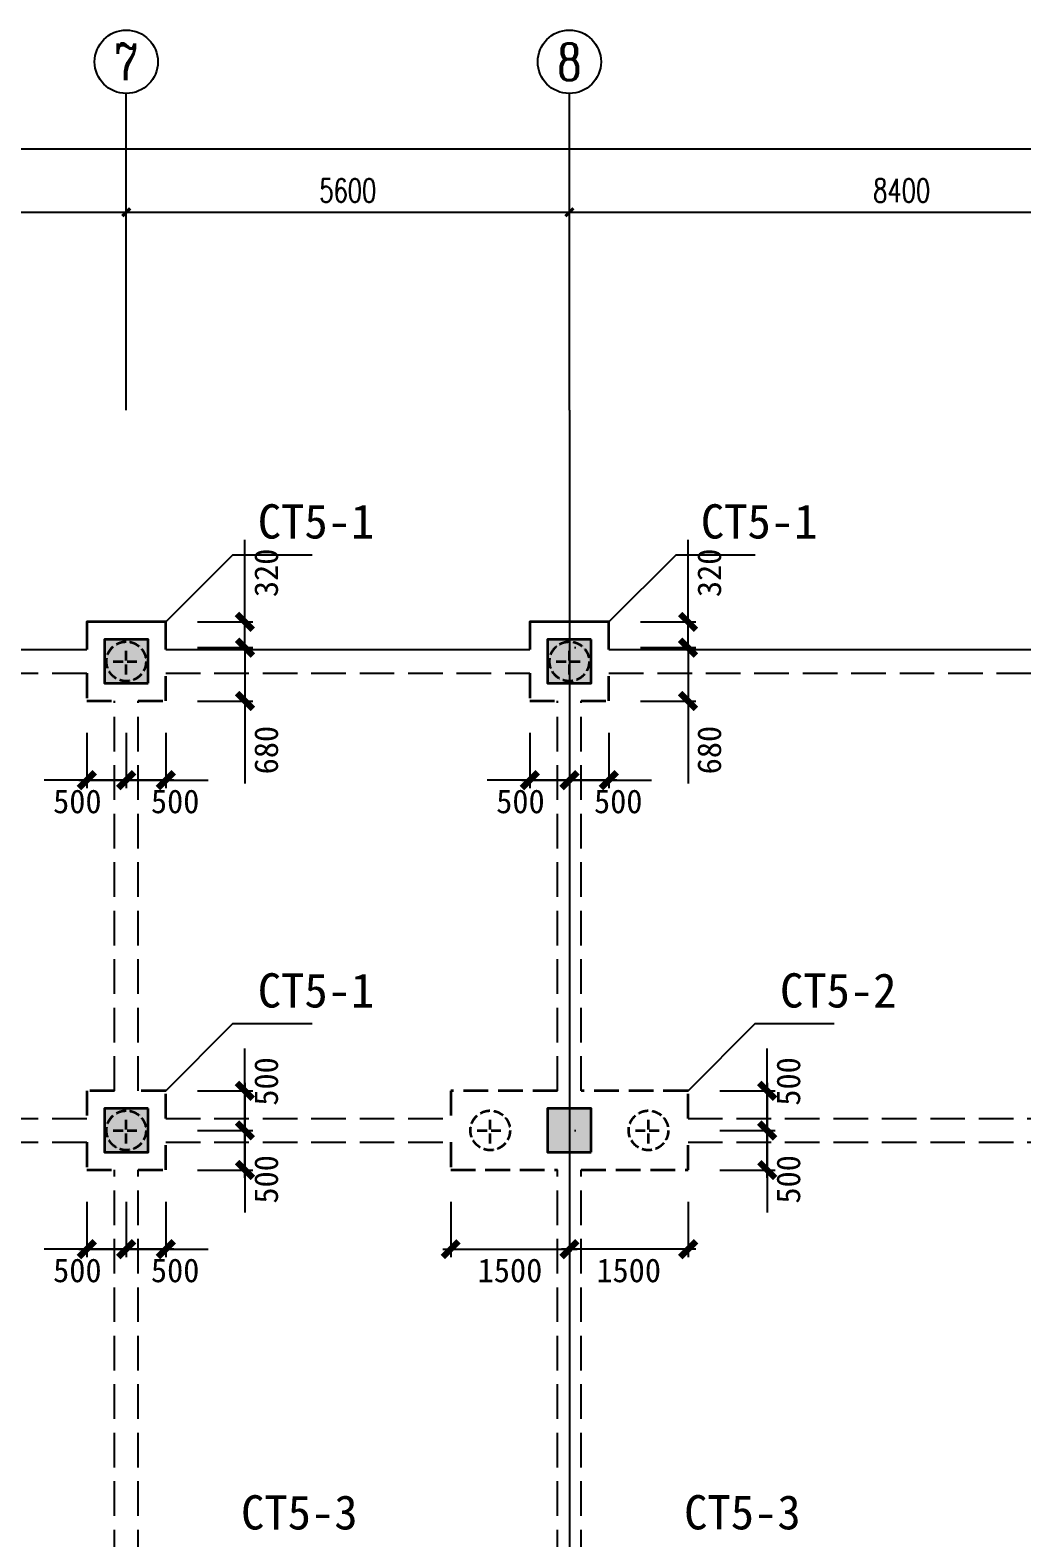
# Model space of a CAD drawing. Header units: millimetres. Extents: x -8252 to 341964, y -299084 to 206355.
# Drawn here: x 184218 to 196752, y 44969 to 64016 of the extents above; entities that cross this region are included whole.
import ezdxf
from ezdxf.enums import TextEntityAlignment as Align

# ---------------------------------------------------------------- set-up
doc = ezdxf.new("R2010")
doc.units = ezdxf.units.MM
doc.header["$LTSCALE"] = 500
doc.header["$PDMODE"] = 2
doc.header["$PDSIZE"] = 200
doc.linetypes.add('DASH', pattern=[0.35, 0.25, -0.1])
doc.linetypes.add('DASHDOT', pattern=[25.4, 12.7, -6.35, 0, -6.35])
for name, color, linetype in [('AXIS', 3, 'Continuous'), ('AXIS_TEXT', 7, 'Continuous'), ('dim____', 70, 'Continuous'), ('DOTE', 20, 'DASHDOT'), ('txt', 7, 'Continuous')]:
    doc.layers.add(name, color=color, linetype=linetype)
for name, color, linetype, lineweight in [('kz', 50, 'Continuous', 25), ('s117', 4, 'Continuous', 25), ('s121', 2, 'Continuous', 35), ('zkz', 200, 'Continuous', 35)]:
    doc.layers.add(name, color=color, linetype=linetype, lineweight=lineweight)
doc.styles.add('_TCH_AXIS', font='COMPLEX', dxfattribs={"bigfont": 'GBCBIG'})
doc.styles.add('_TCH_DIM_T3', font='SIMPLEX', dxfattribs={"width": 0.705882, "bigfont": 'GBCBIG'})
doc.styles.add('COMPLEX', font='COMPLEX')
doc.styles.add('宋体', font='')
doc.styles.get('宋体').set_extended_font_data('宋体')
doc.dimstyles.new('_TCH_ARCH&&100', dxfattribs={"dimtxt": 297.5, "dimasz": 100, "dimexe": 250, "dimexo": 300, "dimgap": 126.25, "dimtad": 1, "dimdec": 0, "dimzin": 0, "dimdsep": 46, "dimtxsty": '_TCH_DIM_T3', "dimblk": 'ARCHTICK', "dimcen": 0.09, "dimclrt": 7, "dimazin": 2, "dimtfac": 1, "dimtdec": 0, "dimtix": 1, "dimtmove": 2, "dimatfit": 3, "dimfxl": 100, "dimtolj": 1, "dimtzin": 0, "dimarcsym": 0})
doc.dimstyles.new('ISO-25', dxfattribs={"dimtxt": 2.5, "dimasz": 2.5, "dimexe": 1.25, "dimexo": 0.625, "dimtad": 1, "dimtxsty": 'Standard', "dimcen": 2.5, "dimadec": 0, "dimazin": 0, "dimtfac": 1, "dimtmove": 0, "dimatfit": 3, "dimfxl": 1, "dimarcsym": 0})

# ---------------------------------------------------------------- blocks, each defined once
blk = doc.blocks.new('_ArchTick')
at = {"color": 0, "linetype": 'ByBlock', "const_width": 0.4}
blk.add_lwpolyline([(-0.5, -0.5), (0.5, 0.5)], dxfattribs=at)
blk = doc.blocks.new('*D88')
at = {"layer": 'Defpoints', "color": 0, "transparency": 16777216}
for p in [(190533, 55541), (191033, 55541), (191033, 54541)]:
    blk.add_point(p, dxfattribs=at)
at = {"layer": 'dim____', "color": 0, "lineweight": -2, "transparency": 16777216}
for p, q in [((190533, 55141), (190533, 54441)), ((191033, 55141), (191033, 54441)), ((190433, 54541), (191033, 54541)), ((191033, 54541), (192070, 54541))]:
    blk.add_line(p, q, dxfattribs=at)
at = {"layer": 'dim____', "color": 0, "lineweight": -2, "transparency": 16777216, "xscale": 200, "yscale": 200, "zscale": 200, "rotation": 180}
blk.add_blockref('_ArchTick', (190533, 54541), dxfattribs=at)
at = {"layer": 'dim____', "color": 0, "lineweight": -2, "transparency": 16777216, "xscale": 200, "yscale": 200, "zscale": 200}
blk.add_blockref('_ArchTick', (191033, 54541), dxfattribs=at)
at = {"layer": 'dim____', "color": 7, "transparency": 16777216, "insert": (191651, 54271), "char_height": 300, "attachment_point": 5, "style": '宋体'}
blk.add_mtext('500', dxfattribs=at)
blk = doc.blocks.new('*D89')
at = {"layer": 'Defpoints', "color": 0, "transparency": 16777216}
for p in [(191033, 55541), (191533, 55541), (191033, 54541)]:
    blk.add_point(p, dxfattribs=at)
at = {"layer": 'dim____', "color": 0, "lineweight": -2, "transparency": 16777216}
for p, q in [((191033, 55141), (191033, 54441)), ((191533, 55141), (191533, 54441)), ((191033, 54541), (189996, 54541)), ((191633, 54541), (191033, 54541))]:
    blk.add_line(p, q, dxfattribs=at)
at = {"layer": 'dim____', "color": 0, "lineweight": -2, "transparency": 16777216, "xscale": 200, "yscale": 200, "zscale": 200, "rotation": 180}
blk.add_blockref('_ArchTick', (191033, 54541), dxfattribs=at)
at = {"layer": 'dim____', "color": 0, "lineweight": -2, "transparency": 16777216, "xscale": 200, "yscale": 200, "zscale": 200}
blk.add_blockref('_ArchTick', (191533, 54541), dxfattribs=at)
at = {"layer": 'dim____', "color": 7, "transparency": 16777216, "insert": (190415, 54271), "char_height": 300, "attachment_point": 5, "style": '宋体'}
blk.add_mtext('500', dxfattribs=at)
blk = doc.blocks.new('*D92')
at = {"layer": 'Defpoints', "color": 0, "transparency": 16777216}
for p in [(189533, 49616), (191033, 49616), (191033, 48616)]:
    blk.add_point(p, dxfattribs=at)
at = {"layer": 'dim____', "color": 0, "lineweight": -2, "transparency": 16777216}
for p, q in [((189533, 49216), (189533, 48516)), ((191033, 49216), (191033, 48516)), ((189433, 48616), (191133, 48616))]:
    blk.add_line(p, q, dxfattribs=at)
at = {"layer": 'dim____', "color": 0, "lineweight": -2, "transparency": 16777216, "xscale": 200, "yscale": 200, "zscale": 200, "rotation": 180}
blk.add_blockref('_ArchTick', (189533, 48616), dxfattribs=at)
at = {"layer": 'dim____', "color": 0, "lineweight": -2, "transparency": 16777216, "xscale": 200, "yscale": 200, "zscale": 200}
blk.add_blockref('_ArchTick', (191033, 48616), dxfattribs=at)
at = {"layer": 'dim____', "color": 7, "transparency": 16777216, "insert": (190283, 48346), "char_height": 300, "attachment_point": 5, "style": '宋体'}
blk.add_mtext('1500', dxfattribs=at)
blk = doc.blocks.new('*D93')
at = {"layer": 'Defpoints', "color": 0, "transparency": 16777216}
for p in [(191033, 49616), (192533, 49616), (191033, 48616)]:
    blk.add_point(p, dxfattribs=at)
at = {"layer": 'dim____', "color": 0, "lineweight": -2, "transparency": 16777216}
for p, q in [((191033, 49216), (191033, 48516)), ((192533, 49216), (192533, 48516)), ((192633, 48616), (190933, 48616))]:
    blk.add_line(p, q, dxfattribs=at)
at = {"layer": 'dim____', "color": 0, "lineweight": -2, "transparency": 16777216, "xscale": 200, "yscale": 200, "zscale": 200, "rotation": 180}
blk.add_blockref('_ArchTick', (191033, 48616), dxfattribs=at)
at = {"layer": 'dim____', "color": 0, "lineweight": -2, "transparency": 16777216, "xscale": 200, "yscale": 200, "zscale": 200}
blk.add_blockref('_ArchTick', (192533, 48616), dxfattribs=at)
at = {"layer": 'dim____', "color": 7, "transparency": 16777216, "insert": (191783, 48346), "char_height": 300, "attachment_point": 5, "style": '宋体'}
blk.add_mtext('1500', dxfattribs=at)
blk = doc.blocks.new('*D94')
at = {"layer": 'Defpoints', "color": 0, "transparency": 16777216}
for p in [(192533, 50116), (193533, 50116), (192533, 49616)]:
    blk.add_point(p, dxfattribs=at)
at = {"layer": 'dim____', "color": 0, "lineweight": -2, "transparency": 16777216}
for p, q in [((193533, 50116), (193533, 51153)), ((192933, 50116), (193633, 50116)), ((193533, 49516), (193533, 50116)), ((192933, 49616), (193633, 49616))]:
    blk.add_line(p, q, dxfattribs=at)
at = {"layer": 'dim____', "color": 0, "lineweight": -2, "transparency": 16777216, "xscale": 200, "yscale": 200, "zscale": 200}
for p, rotation in [((193533, 50116), 90), ((193533, 49616), 270)]:
    blk.add_blockref('_ArchTick', p, dxfattribs=dict(at, rotation=rotation))
at = {"layer": 'dim____', "color": 7, "transparency": 16777216, "insert": (193803, 50735), "char_height": 300, "attachment_point": 5, "rotation": 90, "style": '宋体'}
blk.add_mtext('500', dxfattribs=at)
blk = doc.blocks.new('*D95')
at = {"layer": 'Defpoints', "color": 0, "transparency": 16777216}
for p in [(192533, 50616), (192533, 50116), (193533, 50116)]:
    blk.add_point(p, dxfattribs=at)
at = {"layer": 'dim____', "color": 0, "lineweight": -2, "transparency": 16777216}
for p, q in [((193533, 50716), (193533, 50116)), ((192933, 50616), (193633, 50616)), ((192933, 50116), (193633, 50116)), ((193533, 50116), (193533, 49080))]:
    blk.add_line(p, q, dxfattribs=at)
at = {"layer": 'dim____', "color": 0, "lineweight": -2, "transparency": 16777216, "xscale": 200, "yscale": 200, "zscale": 200}
for p, rotation in [((193533, 50616), 90), ((193533, 50116), 270)]:
    blk.add_blockref('_ArchTick', p, dxfattribs=dict(at, rotation=rotation))
at = {"layer": 'dim____', "color": 7, "transparency": 16777216, "insert": (193803, 49498), "char_height": 300, "attachment_point": 5, "rotation": 90, "style": '宋体'}
blk.add_mtext('500', dxfattribs=at)
blk = doc.blocks.new('*D96')
at = {"layer": 'Defpoints', "color": 0, "transparency": 16777216}
for p in [(184933, 49616), (185433, 49616), (185433, 48616)]:
    blk.add_point(p, dxfattribs=at)
at = {"layer": 'dim____', "color": 0, "lineweight": -2, "transparency": 16777216}
for p, q in [((184933, 49216), (184933, 48516)), ((185433, 49216), (185433, 48516)), ((184833, 48616), (185433, 48616)), ((185433, 48616), (186470, 48616))]:
    blk.add_line(p, q, dxfattribs=at)
at = {"layer": 'dim____', "color": 0, "lineweight": -2, "transparency": 16777216, "xscale": 200, "yscale": 200, "zscale": 200, "rotation": 180}
blk.add_blockref('_ArchTick', (184933, 48616), dxfattribs=at)
at = {"layer": 'dim____', "color": 0, "lineweight": -2, "transparency": 16777216, "xscale": 200, "yscale": 200, "zscale": 200}
blk.add_blockref('_ArchTick', (185433, 48616), dxfattribs=at)
at = {"layer": 'dim____', "color": 7, "transparency": 16777216, "insert": (186051, 48346), "char_height": 300, "attachment_point": 5, "style": '宋体'}
blk.add_mtext('500', dxfattribs=at)
blk = doc.blocks.new('*D97')
at = {"layer": 'Defpoints', "color": 0, "transparency": 16777216}
for p in [(185433, 49616), (185933, 49616), (185433, 48616)]:
    blk.add_point(p, dxfattribs=at)
at = {"layer": 'dim____', "color": 0, "lineweight": -2, "transparency": 16777216}
for p, q in [((185433, 49216), (185433, 48516)), ((185933, 49216), (185933, 48516)), ((185433, 48616), (184396, 48616)), ((186033, 48616), (185433, 48616))]:
    blk.add_line(p, q, dxfattribs=at)
at = {"layer": 'dim____', "color": 0, "lineweight": -2, "transparency": 16777216, "xscale": 200, "yscale": 200, "zscale": 200, "rotation": 180}
blk.add_blockref('_ArchTick', (185433, 48616), dxfattribs=at)
at = {"layer": 'dim____', "color": 0, "lineweight": -2, "transparency": 16777216, "xscale": 200, "yscale": 200, "zscale": 200}
blk.add_blockref('_ArchTick', (185933, 48616), dxfattribs=at)
at = {"layer": 'dim____', "color": 7, "transparency": 16777216, "insert": (184815, 48346), "char_height": 300, "attachment_point": 5, "style": '宋体'}
blk.add_mtext('500', dxfattribs=at)
blk = doc.blocks.new('*D98')
at = {"layer": 'Defpoints', "color": 0, "transparency": 16777216}
for p in [(185933, 50116), (186933, 50116), (185933, 49616)]:
    blk.add_point(p, dxfattribs=at)
at = {"layer": 'dim____', "color": 0, "lineweight": -2, "transparency": 16777216}
for p, q in [((186933, 50116), (186933, 51153)), ((186333, 50116), (187033, 50116)), ((186933, 49516), (186933, 50116)), ((186333, 49616), (187033, 49616))]:
    blk.add_line(p, q, dxfattribs=at)
at = {"layer": 'dim____', "color": 0, "lineweight": -2, "transparency": 16777216, "xscale": 200, "yscale": 200, "zscale": 200}
for p, rotation in [((186933, 50116), 90), ((186933, 49616), 270)]:
    blk.add_blockref('_ArchTick', p, dxfattribs=dict(at, rotation=rotation))
at = {"layer": 'dim____', "color": 7, "transparency": 16777216, "insert": (187203, 50735), "char_height": 300, "attachment_point": 5, "rotation": 90, "style": '宋体'}
blk.add_mtext('500', dxfattribs=at)
blk = doc.blocks.new('*D99')
at = {"layer": 'Defpoints', "color": 0, "transparency": 16777216}
for p in [(185933, 50616), (185933, 50116), (186933, 50116)]:
    blk.add_point(p, dxfattribs=at)
at = {"layer": 'dim____', "color": 0, "lineweight": -2, "transparency": 16777216}
for p, q in [((186933, 50716), (186933, 50116)), ((186333, 50616), (187033, 50616)), ((186333, 50116), (187033, 50116)), ((186933, 50116), (186933, 49080))]:
    blk.add_line(p, q, dxfattribs=at)
at = {"layer": 'dim____', "color": 0, "lineweight": -2, "transparency": 16777216, "xscale": 200, "yscale": 200, "zscale": 200}
for p, rotation in [((186933, 50616), 90), ((186933, 50116), 270)]:
    blk.add_blockref('_ArchTick', p, dxfattribs=dict(at, rotation=rotation))
at = {"layer": 'dim____', "color": 7, "transparency": 16777216, "insert": (187203, 49498), "char_height": 300, "attachment_point": 5, "rotation": 90, "style": '宋体'}
blk.add_mtext('500', dxfattribs=at)
blk = doc.blocks.new('*D300')
at = {"layer": 'Defpoints', "color": 0, "transparency": 16777216}
for p in [(184933, 55541), (185433, 55541), (185433, 54541)]:
    blk.add_point(p, dxfattribs=at)
at = {"layer": 'dim____', "color": 0, "lineweight": -2, "transparency": 16777216}
for p, q in [((184933, 55141), (184933, 54441)), ((185433, 55141), (185433, 54441)), ((184833, 54541), (185433, 54541)), ((185433, 54541), (186470, 54541))]:
    blk.add_line(p, q, dxfattribs=at)
at = {"layer": 'dim____', "color": 0, "lineweight": -2, "transparency": 16777216, "xscale": 200, "yscale": 200, "zscale": 200, "rotation": 180}
blk.add_blockref('_ArchTick', (184933, 54541), dxfattribs=at)
at = {"layer": 'dim____', "color": 0, "lineweight": -2, "transparency": 16777216, "xscale": 200, "yscale": 200, "zscale": 200}
blk.add_blockref('_ArchTick', (185433, 54541), dxfattribs=at)
at = {"layer": 'dim____', "color": 7, "transparency": 16777216, "insert": (186051, 54271), "char_height": 300, "attachment_point": 5, "style": '宋体'}
blk.add_mtext('500', dxfattribs=at)
blk = doc.blocks.new('*D301')
at = {"layer": 'Defpoints', "color": 0, "transparency": 16777216}
for p in [(185433, 55541), (185933, 55541), (185433, 54541)]:
    blk.add_point(p, dxfattribs=at)
at = {"layer": 'dim____', "color": 0, "lineweight": -2, "transparency": 16777216}
for p, q in [((185433, 55141), (185433, 54441)), ((185933, 55141), (185933, 54441)), ((185433, 54541), (184396, 54541)), ((186033, 54541), (185433, 54541))]:
    blk.add_line(p, q, dxfattribs=at)
at = {"layer": 'dim____', "color": 0, "lineweight": -2, "transparency": 16777216, "xscale": 200, "yscale": 200, "zscale": 200, "rotation": 180}
blk.add_blockref('_ArchTick', (185433, 54541), dxfattribs=at)
at = {"layer": 'dim____', "color": 0, "lineweight": -2, "transparency": 16777216, "xscale": 200, "yscale": 200, "zscale": 200}
blk.add_blockref('_ArchTick', (185933, 54541), dxfattribs=at)
at = {"layer": 'dim____', "color": 7, "transparency": 16777216, "insert": (184815, 54271), "char_height": 300, "attachment_point": 5, "style": '宋体'}
blk.add_mtext('500', dxfattribs=at)
blk = doc.blocks.new('_AXISO')
blk.add_circle((0, 0), 0.5)
at = {"layer": 'AXIS_TEXT', "style": 'COMPLEX', "width": 1.041667}
blk.add_attdef('A', text='', height=0.56, dxfattribs=at).set_placement((-0.25, -0.28), (0.25, -0.28), align=Align.FIT)
blk = doc.blocks.new('*D855')
at = {"layer": 'AXIS', "color": 0, "lineweight": -2, "transparency": 16777216}
for p, q in [((146933, 59516), (146933, 62766)), ((219433, 59516), (219433, 62766)), ((146933, 62516), (219433, 62516))]:
    blk.add_line(p, q, dxfattribs=at)
at = {"layer": 'Defpoints', "color": 0, "transparency": 16777216}
for p in [(219433, 62516), (146933, 59216), (219433, 59216)]:
    blk.add_point(p, dxfattribs=at)
at = {"layer": 'AXIS', "color": 0, "lineweight": -2, "transparency": 16777216, "xscale": 100, "yscale": 100, "zscale": 100, "rotation": 180}
blk.add_blockref('_ArchTick', (146933, 62516), dxfattribs=at)
at = {"layer": 'AXIS', "color": 0, "lineweight": -2, "transparency": 16777216, "xscale": 100, "yscale": 100, "zscale": 100}
blk.add_blockref('_ArchTick', (219433, 62516), dxfattribs=at)
at = {"layer": 'AXIS', "color": 7, "transparency": 16777216, "insert": (183183, 62791), "char_height": 297.5, "attachment_point": 5, "style": '_TCH_DIM_T3'}
blk.add_mtext('\\A1;72500', dxfattribs=at)
blk = doc.blocks.new('*D861')
at = {"layer": 'AXIS', "color": 0, "lineweight": -2, "transparency": 16777216}
for p, q in [((180933, 59516), (180933, 61966)), ((185433, 59516), (185433, 61966)), ((180933, 61716), (185433, 61716))]:
    blk.add_line(p, q, dxfattribs=at)
at = {"layer": 'Defpoints', "color": 0, "transparency": 16777216}
for p in [(185433, 61716), (180933, 59216), (185433, 59216)]:
    blk.add_point(p, dxfattribs=at)
at = {"layer": 'AXIS', "color": 0, "lineweight": -2, "transparency": 16777216, "xscale": 100, "yscale": 100, "zscale": 100, "rotation": 180}
blk.add_blockref('_ArchTick', (180933, 61716), dxfattribs=at)
at = {"layer": 'AXIS', "color": 0, "lineweight": -2, "transparency": 16777216, "xscale": 100, "yscale": 100, "zscale": 100}
blk.add_blockref('_ArchTick', (185433, 61716), dxfattribs=at)
at = {"layer": 'AXIS', "color": 7, "transparency": 16777216, "insert": (183183, 61991), "char_height": 297.5, "attachment_point": 5, "style": '_TCH_DIM_T3'}
blk.add_mtext('\\A1;4500', dxfattribs=at)
blk = doc.blocks.new('*D862')
at = {"layer": 'AXIS', "color": 0, "lineweight": -2, "transparency": 16777216}
for p, q in [((185433, 59516), (185433, 61966)), ((191033, 59516), (191033, 61966)), ((185433, 61716), (191033, 61716))]:
    blk.add_line(p, q, dxfattribs=at)
at = {"layer": 'Defpoints', "color": 0, "transparency": 16777216}
for p in [(191033, 61716), (185433, 59216), (191033, 59216)]:
    blk.add_point(p, dxfattribs=at)
at = {"layer": 'AXIS', "color": 0, "lineweight": -2, "transparency": 16777216, "xscale": 100, "yscale": 100, "zscale": 100, "rotation": 180}
blk.add_blockref('_ArchTick', (185433, 61716), dxfattribs=at)
at = {"layer": 'AXIS', "color": 0, "lineweight": -2, "transparency": 16777216, "xscale": 100, "yscale": 100, "zscale": 100}
blk.add_blockref('_ArchTick', (191033, 61716), dxfattribs=at)
at = {"layer": 'AXIS', "color": 7, "transparency": 16777216, "insert": (188233, 61991), "char_height": 297.5, "attachment_point": 5, "style": '_TCH_DIM_T3'}
blk.add_mtext('\\A1;5600', dxfattribs=at)
blk = doc.blocks.new('*D863')
at = {"layer": 'AXIS', "color": 0, "lineweight": -2, "transparency": 16777216}
for p, q in [((191033, 59516), (191033, 61966)), ((199433, 59516), (199433, 61966)), ((191033, 61716), (199433, 61716))]:
    blk.add_line(p, q, dxfattribs=at)
at = {"layer": 'Defpoints', "color": 0, "transparency": 16777216}
for p in [(199433, 61716), (191033, 59216), (199433, 59216)]:
    blk.add_point(p, dxfattribs=at)
at = {"layer": 'AXIS', "color": 0, "lineweight": -2, "transparency": 16777216, "xscale": 100, "yscale": 100, "zscale": 100, "rotation": 180}
blk.add_blockref('_ArchTick', (191033, 61716), dxfattribs=at)
at = {"layer": 'AXIS', "color": 0, "lineweight": -2, "transparency": 16777216, "xscale": 100, "yscale": 100, "zscale": 100}
blk.add_blockref('_ArchTick', (199433, 61716), dxfattribs=at)
at = {"layer": 'AXIS', "color": 7, "transparency": 16777216, "insert": (195233, 61991), "char_height": 297.5, "attachment_point": 5, "style": '_TCH_DIM_T3'}
blk.add_mtext('\\A1;8400', dxfattribs=at)
blk = doc.blocks.new('*D1036')
at = {"layer": 'Defpoints', "color": 0, "transparency": 16777216}
for p in [(185933, 56216), (186933, 56216), (185933, 55541)]:
    blk.add_point(p, dxfattribs=at)
at = {"layer": 'dim____', "color": 0, "lineweight": -2, "transparency": 16777216}
for p, q in [((186333, 56216), (187033, 56216)), ((186933, 56216), (186933, 55441)), ((186333, 55541), (187033, 55541)), ((186933, 55541), (186933, 54500))]:
    blk.add_line(p, q, dxfattribs=at)
at = {"layer": 'dim____', "color": 0, "lineweight": -2, "transparency": 16777216, "xscale": 200, "yscale": 200, "zscale": 200}
for p, rotation in [((186933, 56216), 90), ((186933, 55541), 270)]:
    blk.add_blockref('_ArchTick', p, dxfattribs=dict(at, rotation=rotation))
at = {"layer": 'dim____', "color": 7, "transparency": 16777216, "insert": (187203, 54921), "char_height": 300, "attachment_point": 5, "rotation": 90, "style": '宋体'}
blk.add_mtext('680', dxfattribs=at)
blk = doc.blocks.new('*D1037')
at = {"layer": 'Defpoints', "color": 0, "transparency": 16777216}
for p in [(185933, 56541), (185933, 56216), (186933, 56216)]:
    blk.add_point(p, dxfattribs=at)
at = {"layer": 'dim____', "color": 0, "lineweight": -2, "transparency": 16777216}
for p, q in [((186933, 56541), (186933, 57578)), ((186933, 56216), (186933, 56641)), ((186333, 56541), (187033, 56541)), ((186333, 56216), (187033, 56216))]:
    blk.add_line(p, q, dxfattribs=at)
at = {"layer": 'dim____', "color": 0, "lineweight": -2, "transparency": 16777216, "xscale": 200, "yscale": 200, "zscale": 200}
for p, rotation in [((186933, 56541), 90), ((186933, 56216), 270)]:
    blk.add_blockref('_ArchTick', p, dxfattribs=dict(at, rotation=rotation))
at = {"layer": 'dim____', "color": 7, "transparency": 16777216, "insert": (187203, 57160), "char_height": 300, "attachment_point": 5, "rotation": 90, "style": '宋体'}
blk.add_mtext('320', dxfattribs=at)
blk = doc.blocks.new('*D1038')
at = {"layer": 'Defpoints', "color": 0, "transparency": 16777216}
for p in [(191533, 56216), (192533, 56216), (191533, 55541)]:
    blk.add_point(p, dxfattribs=at)
at = {"layer": 'dim____', "color": 0, "lineweight": -2, "transparency": 16777216}
for p, q in [((191933, 56216), (192633, 56216)), ((192533, 56216), (192533, 55441)), ((191933, 55541), (192633, 55541)), ((192533, 55541), (192533, 54500))]:
    blk.add_line(p, q, dxfattribs=at)
at = {"layer": 'dim____', "color": 0, "lineweight": -2, "transparency": 16777216, "xscale": 200, "yscale": 200, "zscale": 200}
for p, rotation in [((192533, 56216), 90), ((192533, 55541), 270)]:
    blk.add_blockref('_ArchTick', p, dxfattribs=dict(at, rotation=rotation))
at = {"layer": 'dim____', "color": 7, "transparency": 16777216, "insert": (192803, 54921), "char_height": 300, "attachment_point": 5, "rotation": 90, "style": '宋体'}
blk.add_mtext('680', dxfattribs=at)
blk = doc.blocks.new('*D1039')
at = {"layer": 'Defpoints', "color": 0, "transparency": 16777216}
for p in [(191533, 56541), (191533, 56216), (192533, 56216)]:
    blk.add_point(p, dxfattribs=at)
at = {"layer": 'dim____', "color": 0, "lineweight": -2, "transparency": 16777216}
for p, q in [((192533, 56541), (192533, 57578)), ((192533, 56216), (192533, 56641)), ((191933, 56541), (192633, 56541)), ((191933, 56216), (192633, 56216))]:
    blk.add_line(p, q, dxfattribs=at)
at = {"layer": 'dim____', "color": 0, "lineweight": -2, "transparency": 16777216, "xscale": 200, "yscale": 200, "zscale": 200}
for p, rotation in [((192533, 56541), 90), ((192533, 56216), 270)]:
    blk.add_blockref('_ArchTick', p, dxfattribs=dict(at, rotation=rotation))
at = {"layer": 'dim____', "color": 7, "transparency": 16777216, "insert": (192803, 57160), "char_height": 300, "attachment_point": 5, "rotation": 90, "style": '宋体'}
blk.add_mtext('320', dxfattribs=at)

msp = doc.modelspace()

# ---------------------------------------------------------------- hatches: boundary and pattern name
at = {"layer": 'kz'}
h = msp.add_hatch(color=52, dxfattribs=at)
h.dxf.hatch_style = 1
h.paths.add_polyline_path([(185708.088, 55766.423), (185708.088, 56316.423), (185158.088, 56316.423), (185158.088, 55766.423)])
h = msp.add_hatch(color=52, dxfattribs=at)
h.dxf.hatch_style = 1
h.paths.add_polyline_path([(191308.088, 56316.423), (190758.088, 56316.423), (190758.088, 55766.423), (191308.088, 55766.423)])
h = msp.add_hatch(color=52, dxfattribs=at)
h.dxf.hatch_style = 1
h.paths.add_polyline_path([(185708.088, 50391.423), (185158.088, 50391.423), (185158.088, 49841.423), (185708.088, 49841.423)])
h = msp.add_hatch(color=52, dxfattribs=at)
h.dxf.hatch_style = 1
h.paths.add_polyline_path([(191308.088, 49841.423), (191308.088, 50391.423), (190758.088, 50391.423), (190758.088, 49841.423)])

# ---------------------------------------------------------------- linework, layer by layer
at = {"layer": 'AXIS'}
for p, q in [((185433.088, 59216.423), (185433.088, 63216.423)), ((191033.088, 59216.423), (191033.088, 63216.423))]:
    msp.add_line(p, q, dxfattribs=at)
at = {"layer": 'DOTE', "ltscale": 5}
for p, q in [((191033.088, 59216.423), (191033.088, -2133.577)), ((143483.088, 56216.423), (222433.088, 56216.423)), ((143483.088, 50116.423), (222433.088, 50116.423))]:
    msp.add_line(p, q, dxfattribs=at)
at = {"layer": 'kz', "lineweight": 35}
for points in [[(185708.088, 55766.423), (185708.088, 56316.423), (185158.088, 56316.423), (185158.088, 55766.423)], [(191308.088, 56316.423), (190758.088, 56316.423), (190758.088, 55766.423), (191308.088, 55766.423)], [(185708.088, 50391.423), (185158.088, 50391.423), (185158.088, 49841.423), (185708.088, 49841.423)], [(191308.088, 49841.423), (191308.088, 50391.423), (190758.088, 50391.423), (190758.088, 49841.423)]]:
    msp.add_lwpolyline(points, close=True, dxfattribs=at)
at = {"layer": 's117'}
for p, q in [((181433.088, 56191.423), (184933.088, 56191.423)), ((185933.088, 56191.423), (190533.088, 56191.423)), ((191533.088, 56191.423), (198933.088, 56191.423))]:
    msp.add_line(p, q, dxfattribs=at)
at = {"layer": 's117', "linetype": 'DASH', "ltscale": 3.5}
for p, q in [((181433.088, 55891.423), (184933.088, 55891.423)), ((185933.088, 55891.423), (190533.088, 55891.423)), ((191533.088, 55891.423), (198933.088, 55891.423)), ((185283.088, 50616.423), (185283.088, 55541.423)), ((185583.088, 50616.423), (185583.088, 55541.423)), ((190883.088, 50616.423), (190883.088, 55541.423)), ((191183.088, 50616.423), (191183.088, 55541.423)), ((181433.088, 50266.423), (184933.088, 50266.423)), ((185933.088, 50266.423), (189533.088, 50266.423)), ((192533.088, 50266.423), (197933.088, 50266.423)), ((181433.088, 49966.423), (184933.088, 49966.423)), ((185933.088, 49966.423), (189533.088, 49966.423)), ((192533.088, 49966.423), (197933.088, 49966.423)), ((185283.088, 44021.123), (185283.088, 49616.423)), ((185583.088, 44021.123), (185583.088, 49616.423)), ((190883.088, 44021.123), (190883.088, 49616.423)), ((191183.088, 44021.123), (191183.088, 49616.423))]:
    msp.add_line(p, q, dxfattribs=at)
at = {"layer": 's121'}
for points in [[(185933.088, 56191.423), (185933.088, 56541.423), (184933.088, 56541.423), (184933.088, 56191.423)], [(191533.088, 56191.423), (191533.088, 56541.423), (190533.088, 56541.423), (190533.088, 56191.423)]]:
    msp.add_lwpolyline(points, dxfattribs=at)
at = {"layer": 's121', "linetype": 'DASH', "ltscale": 2.5}
for points in [[(184933.088, 55891.423), (184933.088, 55541.423), (185283.088, 55541.423)], [(185583.088, 55541.423), (185933.088, 55541.423), (185933.088, 55891.423)], [(190533.088, 55891.423), (190533.088, 55541.423), (190883.088, 55541.423)], [(191183.088, 55541.423), (191533.088, 55541.423), (191533.088, 55891.423)], [(185283.088, 50616.423), (184933.088, 50616.423), (184933.088, 50266.423)], [(185933.088, 50266.423), (185933.088, 50616.423), (185583.088, 50616.423)], [(190883.088, 50616.423), (189533.088, 50616.423), (189533.088, 50266.423)], [(192533.088, 50266.423), (192533.088, 50616.423), (191183.088, 50616.423)], [(184933.088, 49966.423), (184933.088, 49616.423), (185283.088, 49616.423)], [(185583.088, 49616.423), (185933.088, 49616.423), (185933.088, 49966.423)], [(189533.088, 49966.423), (189533.088, 49616.423), (190883.088, 49616.423)], [(191183.088, 49616.423), (192533.088, 49616.423), (192533.088, 49966.423)]]:
    msp.add_lwpolyline(points, dxfattribs=at)
at = {"layer": 'txt'}
for points in [[(185933.088, 56541.423), (186781.616, 57389.951), (187781.616, 57389.951)], [(191533.088, 56541.423), (192381.616, 57389.951), (193381.616, 57389.951)], [(185933.088, 50616.423), (186781.616, 51464.951), (187781.616, 51464.951)], [(192533.088, 50616.423), (193381.616, 51464.951), (194381.616, 51464.951)]]:
    msp.add_lwpolyline(points, dxfattribs=at)
at = {"layer": 'zkz', "linetype": 'DASH'}
for p, q in [((185433.088, 55876.423), (185433.088, 56206.423)), ((191033.088, 55876.423), (191033.088, 56206.423)), ((185268.088, 56041.423), (185598.088, 56041.423)), ((190868.088, 56041.423), (191198.088, 56041.423)), ((185268.088, 50116.423), (185598.088, 50116.423)), ((185433.088, 49951.423), (185433.088, 50281.423)), ((189868.088, 50116.423), (190198.088, 50116.423)), ((190033.088, 49951.423), (190033.088, 50281.423)), ((191868.088, 50116.423), (192198.088, 50116.423)), ((192033.088, 49951.423), (192033.088, 50281.423))]:
    msp.add_line(p, q, dxfattribs=at)
for centre in [(185433.088, 56041.423), (191033.088, 56041.423), (185433.088, 50116.423), (190033.088, 50116.423), (192033.088, 50116.423)]:
    msp.add_circle(centre, 250, dxfattribs=at)

# ---------------------------------------------------------------- block references
at = {"layer": 'AXIS'}
ref = msp.add_blockref('_AXISO', (185433.088, 63616.423), dxfattribs=dict(at, xscale=800, yscale=800, zscale=800))
ref.add_attrib('A', '7', dxfattribs={"layer": 'AXIS_TEXT', "height": 465.948, "style": '_TCH_AXIS'}).set_placement((185277.772, 63383.449), (185588.404, 63383.449), align=Align.FIT)
ref = msp.add_blockref('_AXISO', (191033.088, 63616.423), dxfattribs=dict(at, xscale=800, yscale=800, zscale=800))
ref.add_attrib('A', '8', dxfattribs={"layer": 'AXIS_TEXT', "height": 465.948, "style": '_TCH_AXIS'}).set_placement((190877.772, 63383.449), (191188.404, 63383.449), align=Align.FIT)

# ---------------------------------------------------------------- texts
at = {"layer": 'txt', "char_height": 433, "width": 1000, "attachment_point": 5}
for s, insert in [('CT5-1', (187831.778, 57806.684)), ('CT5-1', (193431.778, 57806.684)), ('CT5-1', (187831.778, 51881.684)), ('CT5-2', (194431.778, 51881.684)), ('CT5-3', (187620.266, 45287.385)), ('CT5-3', (193220.078, 45288.386))]:
    msp.add_mtext(s, dxfattribs=dict(at, insert=insert))

# ---------------------------------------------------------------- dimensions: what is measured, and where the dimension line sits
at = {"layer": 'AXIS'}
for p1, p2, distance, picture, middle in [((146933.088, 59216.423), (219433.088, 59216.423), 3300, '*D855', (183183.088, 62791.423)), ((180933.088, 59216.423), (185433.088, 59216.423), 2500, '*D861', (183183.088, 61991.423)), ((185433.088, 59216.423), (191033.088, 59216.423), 2500, '*D862', (188233.088, 61991.423)), ((191033.088, 59216.423), (199433.088, 59216.423), 2500, '*D863', (195233.088, 61991.423))]:
    dim = msp.add_aligned_dim(p1=p1, p2=p2, distance=distance, dimstyle='_TCH_ARCH&&100', dxfattribs=at)
    dim.commit()
    dim.dimension.update_dxf_attribs({"geometry": picture, "text_midpoint": middle})
at = {"layer": 'dim____'}
for base, p1, p2, angle, picture, middle in [((186933.088, 56216.423), (185933.088, 56541.423), (185933.088, 56216.423), 270, '*D1037', (186933.088, 57159.747)), ((192533.088, 56216.423), (191533.088, 56541.423), (191533.088, 56216.423), 270, '*D1039', (192533.088, 57159.747)), ((186933.088, 56216.423), (185933.088, 55541.423), (185933.088, 56216.423), 90, '*D1036', (186933.088, 54920.585)), ((192533.088, 56216.423), (191533.088, 55541.423), (191533.088, 56216.423), 90, '*D1038', (192533.088, 54920.585))]:
    dim = msp.add_linear_dim(base=base, p1=p1, p2=p2, angle=angle, dimstyle='ISO-25', override={"dimtxt": 300, "dimasz": 200, "dimexe": 100, "dimexo": 400, "dimgap": 120, "dimtad": 2, "dimrnd": 10, "dimtxsty": '宋体', "dimblk1": 'ArchTick', "dimblk2": 'ArchTick', "dimsah": 1, "dimdle": 100, "dimclrt": 7}, dxfattribs=at)
    dim.commit()
    dim.dimension.update_dxf_attribs({"geometry": picture, "text_midpoint": middle, "dimtype": 161})
for p1, p2, distance, picture, middle in [((185933.088, 55541.423), (185433.088, 55541.423), 1000, '*D301', (184814.764, 54271.423)), ((184933.088, 55541.423), (185433.088, 55541.423), -1000, '*D300', (186051.412, 54271.423)), ((191533.088, 55541.423), (191033.088, 55541.423), 1000, '*D89', (190414.764, 54271.423)), ((190533.088, 55541.423), (191033.088, 55541.423), -1000, '*D88', (191651.412, 54271.423)), ((185933.088, 49616.423), (185933.088, 50116.423), -1000, '*D98', (187203.088, 50734.747)), ((192533.088, 49616.423), (192533.088, 50116.423), -1000, '*D94', (193803.088, 50734.747)), ((185933.088, 50616.423), (185933.088, 50116.423), 1000, '*D99', (187203.088, 49498.099)), ((192533.088, 50616.423), (192533.088, 50116.423), 1000, '*D95', (193803.088, 49498.099)), ((185933.088, 49616.423), (185433.088, 49616.423), 1000, '*D97', (184814.764, 48346.423)), ((184933.088, 49616.423), (185433.088, 49616.423), -1000, '*D96', (186051.412, 48346.423)), ((189533.088, 49616.423), (191033.088, 49616.423), -1000, '*D92', (190283.088, 48346.423)), ((192533.088, 49616.423), (191033.088, 49616.423), 1000, '*D93', (191783.088, 48346.423))]:
    dim = msp.add_aligned_dim(p1=p1, p2=p2, distance=distance, dimstyle='ISO-25', override={"dimtxt": 300, "dimasz": 200, "dimexe": 100, "dimexo": 400, "dimgap": 120, "dimtad": 2, "dimrnd": 10, "dimtxsty": '宋体', "dimblk1": 'ArchTick', "dimblk2": 'ArchTick', "dimsah": 1, "dimdle": 100, "dimclrt": 7}, dxfattribs=at)
    dim.commit()
    dim.dimension.update_dxf_attribs({"geometry": picture, "text_midpoint": middle})

doc.saveas('drawing.dxf')
